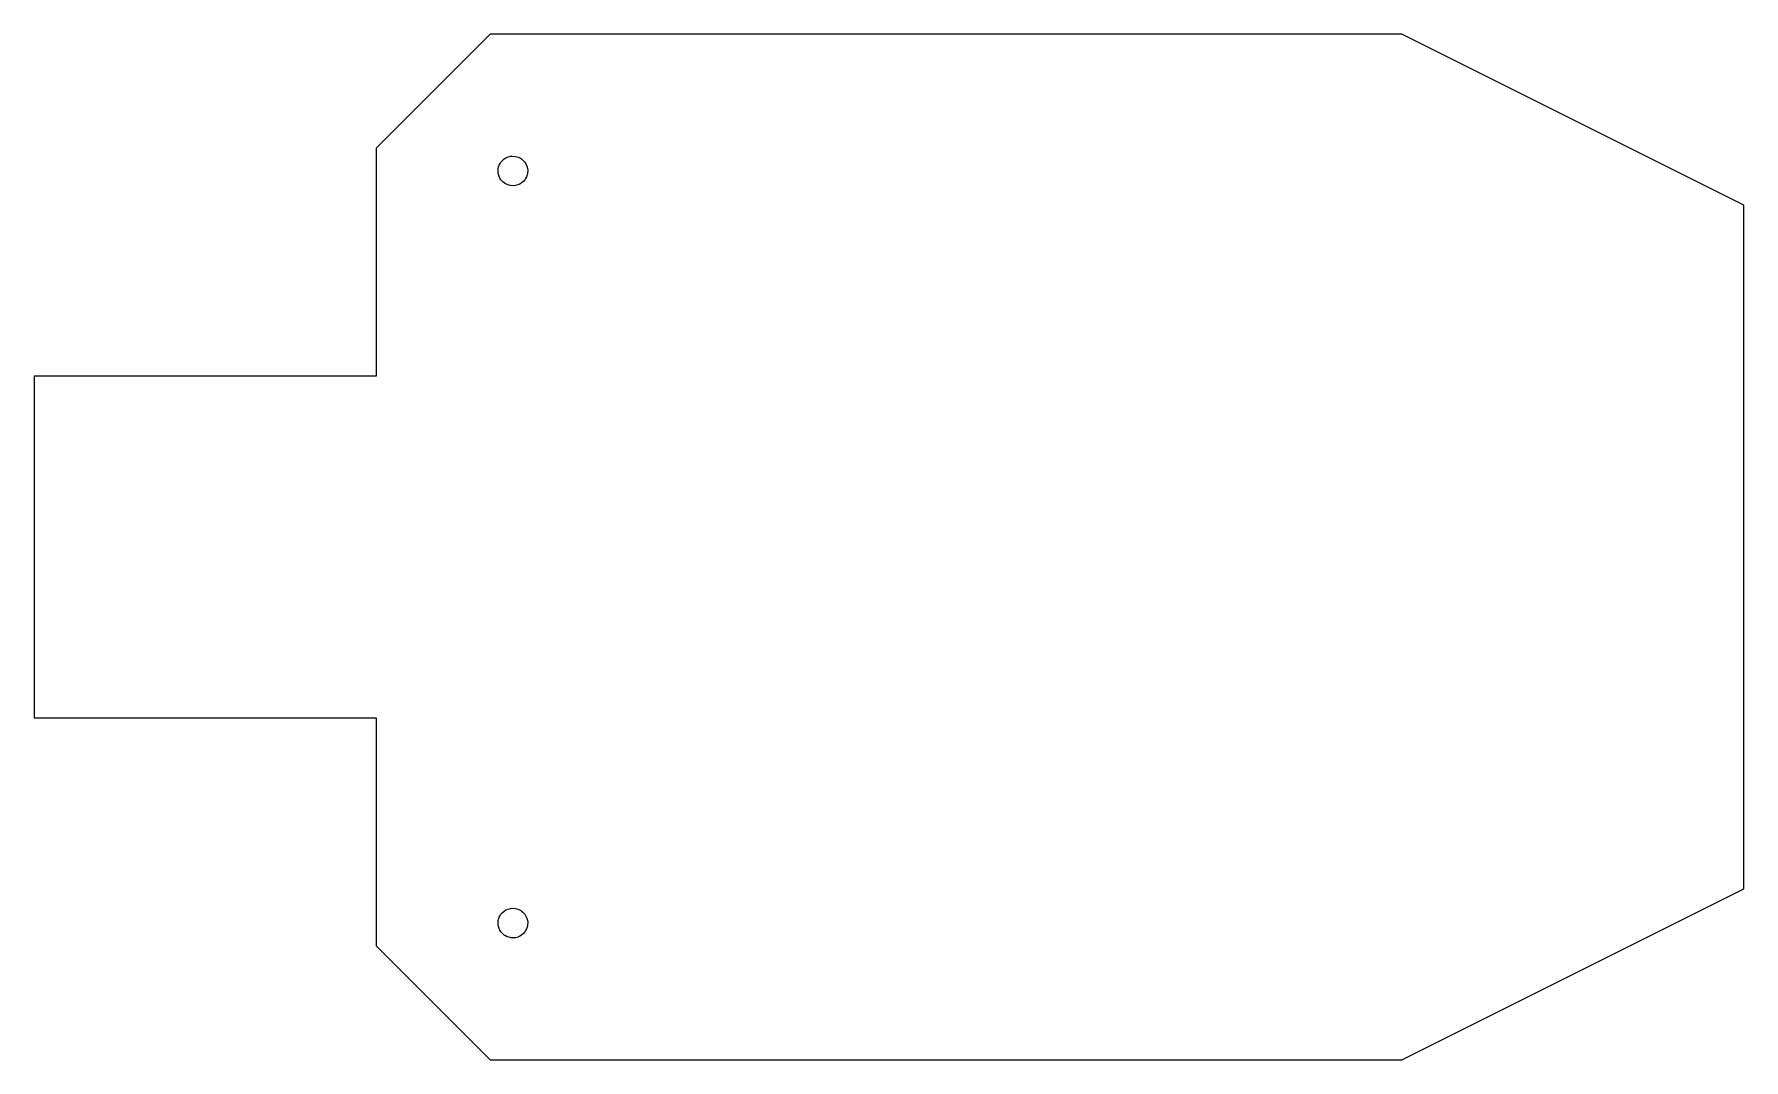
# Model space of a CAD drawing. Header units: metres. Extents: x 0 to 750, y 0 to 450.
import ezdxf

# ---------------------------------------------------------------- set-up
doc = ezdxf.new("R2010")
doc.units = ezdxf.units.M

msp = doc.modelspace()

# ---------------------------------------------------------------- linework, layer by layer
for p, q in [((200, 450), (150, 400)), ((600, 450), (200, 450)), ((750, 375), (600, 450)), ((150, 400), (150, 300)), ((203.5, 390.012), (203.594, 391.101)), ((203.561, 389.112), (203.5, 390.012)), ((203.594, 391.101), (203.741, 391.755)), ((203.741, 391.755), (204.006, 392.514)), ((204.006, 392.514), (204.393, 393.288)), ((204.393, 393.288), (204.761, 393.847)), ((204.761, 393.847), (205.245, 394.432)), ((205.245, 394.432), (206.169, 395.251)), ((206.169, 395.251), (206.944, 395.737)), ((206.944, 395.737), (207.871, 396.142)), ((207.871, 396.142), (208.919, 396.409)), ((208.919, 396.409), (209.596, 396.487)), ((209.596, 396.487), (211.101, 396.406)), ((211.101, 396.406), (211.755, 396.259)), ((211.755, 396.259), (212.514, 395.994)), ((212.514, 395.994), (213.288, 395.607)), ((213.288, 395.607), (213.847, 395.239)), ((213.847, 395.239), (214.432, 394.755)), ((214.432, 394.755), (215.251, 393.831)), ((215.251, 393.831), (215.737, 393.056)), ((215.737, 393.056), (216.142, 392.129)), ((216.142, 392.129), (216.409, 391.081)), ((216.487, 390.404), (216.406, 388.899)), ((216.409, 391.081), (216.487, 390.404)), ((203.681, 388.479), (203.561, 389.112)), ((203.949, 387.626), (203.681, 388.479)), ((204.286, 386.901), (203.949, 387.626)), ((204.749, 386.169), (204.286, 386.901)), ((205.568, 385.245), (204.749, 386.169)), ((206.153, 384.761), (205.568, 385.245)), ((206.712, 384.393), (206.153, 384.761)), ((207.486, 384.006), (206.712, 384.393)), ((208.245, 383.741), (207.486, 384.006)), ((208.899, 383.594), (208.245, 383.741)), ((209.112, 383.561), (208.899, 383.594)), ((210.404, 383.513), (209.112, 383.561)), ((211.081, 383.591), (210.404, 383.513)), ((212.129, 383.858), (211.081, 383.591)), ((213.056, 384.263), (212.129, 383.858)), ((213.831, 384.749), (213.056, 384.263)), ((214.755, 385.568), (213.831, 384.749)), ((215.239, 386.153), (214.755, 385.568)), ((215.607, 386.712), (215.239, 386.153)), ((215.994, 387.486), (215.607, 386.712)), ((216.259, 388.245), (215.994, 387.486)), ((216.406, 388.899), (216.259, 388.245)), ((750, 75), (750, 375)), ((150, 300), (0, 300)), ((0, 300), (0, 150)), ((0, 150), (150, 150)), ((150, 150), (150, 50)), ((600, 0), (750, 75)), ((203.5, 60.0122), (203.594, 61.1014)), ((203.561, 59.1124), (203.5, 60.0122)), ((203.594, 61.1014), (203.741, 61.7545)), ((203.741, 61.7545), (204.006, 62.5138)), ((204.006, 62.5138), (204.393, 63.2876)), ((204.393, 63.2876), (204.761, 63.847)), ((204.761, 63.847), (205.245, 64.4317)), ((205.245, 64.4317), (206.169, 65.2514)), ((206.169, 65.2514), (206.944, 65.7368)), ((206.944, 65.7368), (207.871, 66.1416)), ((207.871, 66.1416), (208.919, 66.4094)), ((208.919, 66.4094), (209.596, 66.4874)), ((209.596, 66.4874), (211.101, 66.406)), ((211.101, 66.406), (211.755, 66.2587)), ((211.755, 66.2587), (212.514, 65.9942)), ((212.514, 65.9942), (213.288, 65.6073)), ((213.288, 65.6073), (213.847, 65.2393)), ((213.847, 65.2393), (214.432, 64.755)), ((214.432, 64.755), (215.251, 63.8305)), ((215.251, 63.8305), (215.737, 63.056)), ((215.737, 63.056), (216.142, 62.1286)), ((216.142, 62.1286), (216.409, 61.0813)), ((216.487, 60.4041), (216.406, 58.8985)), ((216.409, 61.0813), (216.487, 60.4041)), ((203.681, 58.4786), (203.561, 59.1124)), ((203.949, 57.6262), (203.681, 58.4786)), ((204.286, 56.9008), (203.949, 57.6262)), ((204.749, 56.1695), (204.286, 56.9008)), ((205.568, 55.2449), (204.749, 56.1695)), ((206.153, 54.7607), (205.568, 55.2449)), ((206.712, 54.3927), (206.153, 54.7607)), ((207.486, 54.0058), (206.712, 54.3927)), ((208.245, 53.7413), (207.486, 54.0058)), ((208.899, 53.594), (208.245, 53.7413)), ((209.112, 53.5609), (208.899, 53.594)), ((210.404, 53.5126), (209.112, 53.5609)), ((211.081, 53.5906), (210.404, 53.5126)), ((212.129, 53.8584), (211.081, 53.5906)), ((213.056, 54.2632), (212.129, 53.8584)), ((213.831, 54.7486), (213.056, 54.2632)), ((214.755, 55.5683), (213.831, 54.7486)), ((215.239, 56.153), (214.755, 55.5683)), ((215.607, 56.7123), (215.239, 56.153)), ((215.994, 57.4862), (215.607, 56.7123)), ((216.259, 58.2455), (215.994, 57.4862)), ((216.406, 58.8985), (216.259, 58.2455)), ((150, 50), (200, 0)), ((200, 0), (600, 0))]:
    msp.add_line(p, q)

doc.saveas('drawing.dxf')
